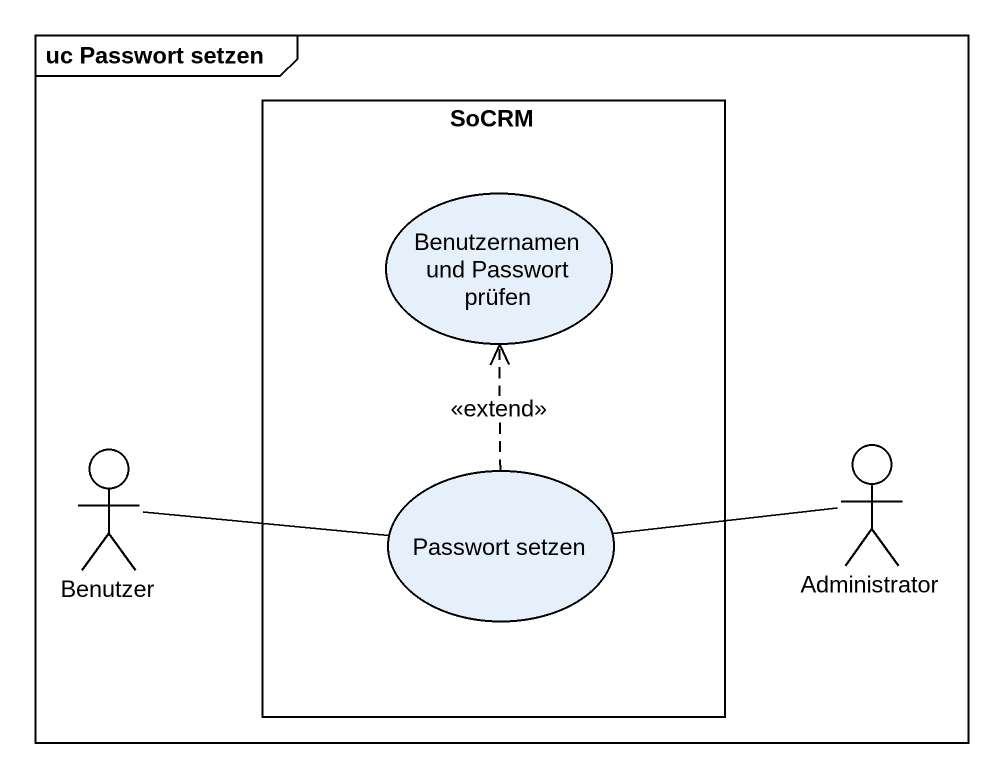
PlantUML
@startuml
mainframe uc Passwort setzen
rectangle SoCRM {
  usecase "Benutzernamen und Passwort prüfen" as Benutzernamen_und_Passwort
  usecase "Passwort setzen" as Passwort_setzen
}
actor Benutzer
actor Administrator
Benutzer -right- Passwort_setzen
Passwort_setzen .up.> Benutzernamen_und_Passwort : <<extend>>
Passwort_setzen -right- Administrator
@enduml
